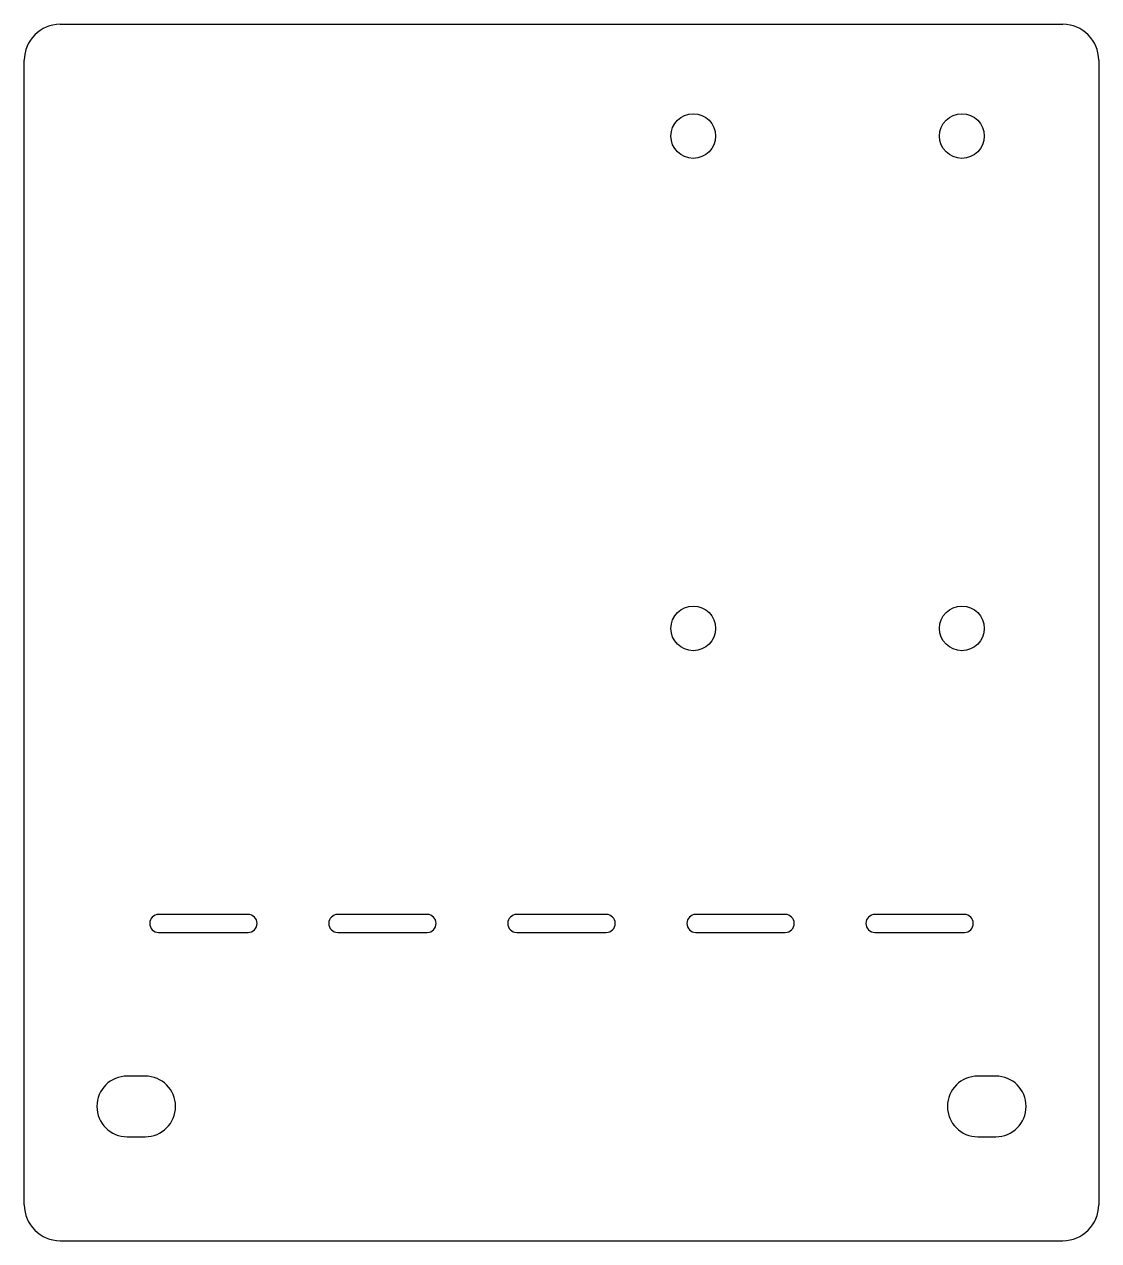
# Model space of a CAD drawing. Header units: millimetres. Extents: x 0 to 76.2, y 0 to 86.3.
import ezdxf

# ---------------------------------------------------------------- set-up
doc = ezdxf.new("R2010")
doc.units = ezdxf.units.MM

msp = doc.modelspace()

# ---------------------------------------------------------------- linework, layer by layer
at = {"color": 7, "linetype": 'Continuous', "lineweight": 25}
for p, q in [((2.54, 86.285), (73.66, 86.285)), ((0, 2.54), (0, 83.745)), ((76.2, 83.745), (76.2, 2.54)), ((15.875, 23.14), (9.525, 23.14)), ((28.575, 23.14), (22.225, 23.14)), ((41.275, 23.14), (34.925, 23.14)), ((53.975, 23.14), (47.625, 23.14)), ((66.675, 23.14), (60.325, 23.14)), ((9.525, 21.87), (15.875, 21.87)), ((22.225, 21.87), (28.575, 21.87)), ((34.925, 21.87), (41.275, 21.87)), ((47.625, 21.87), (53.975, 21.87)), ((60.325, 21.87), (66.675, 21.87)), ((8.572, 11.678), (7.303, 11.678)), ((68.897, 11.678), (67.627, 11.678)), ((7.303, 7.372), (8.572, 7.372)), ((67.627, 7.372), (68.897, 7.372)), ((2.54, 0), (73.66, 0))]:
    msp.add_line(p, q, dxfattribs=at)
for centre in [(47.447, 78.36), (66.497, 78.36), (47.447, 43.435), (66.497, 43.435)]:
    msp.add_circle(centre, 1.587, dxfattribs=at)
for centre, radius, start, end in [((2.54, 83.745), 2.54, 90, 180), ((73.66, 83.745), 2.54, 0, 90), ((9.525, 22.505), 0.635, 90, 270), ((15.875, 22.505), 0.635, 270, 90), ((22.225, 22.505), 0.635, 90, 270), ((28.575, 22.505), 0.635, 270, 90), ((34.925, 22.505), 0.635, 90, 270), ((41.275, 22.505), 0.635, 270, 90), ((47.625, 22.505), 0.635, 90, 270), ((53.975, 22.505), 0.635, 270, 90), ((60.325, 22.505), 0.635, 90, 270), ((66.675, 22.505), 0.635, 270, 90), ((7.303, 9.525), 2.153, 90, 270), ((8.572, 9.525), 2.153, 270, 90), ((67.627, 9.525), 2.153, 90, 270), ((68.897, 9.525), 2.153, 270, 90), ((2.54, 2.54), 2.54, 180, 270), ((73.66, 2.54), 2.54, 270, 0)]:
    msp.add_arc(centre, radius, start, end, dxfattribs=at)

doc.saveas('drawing.dxf')
